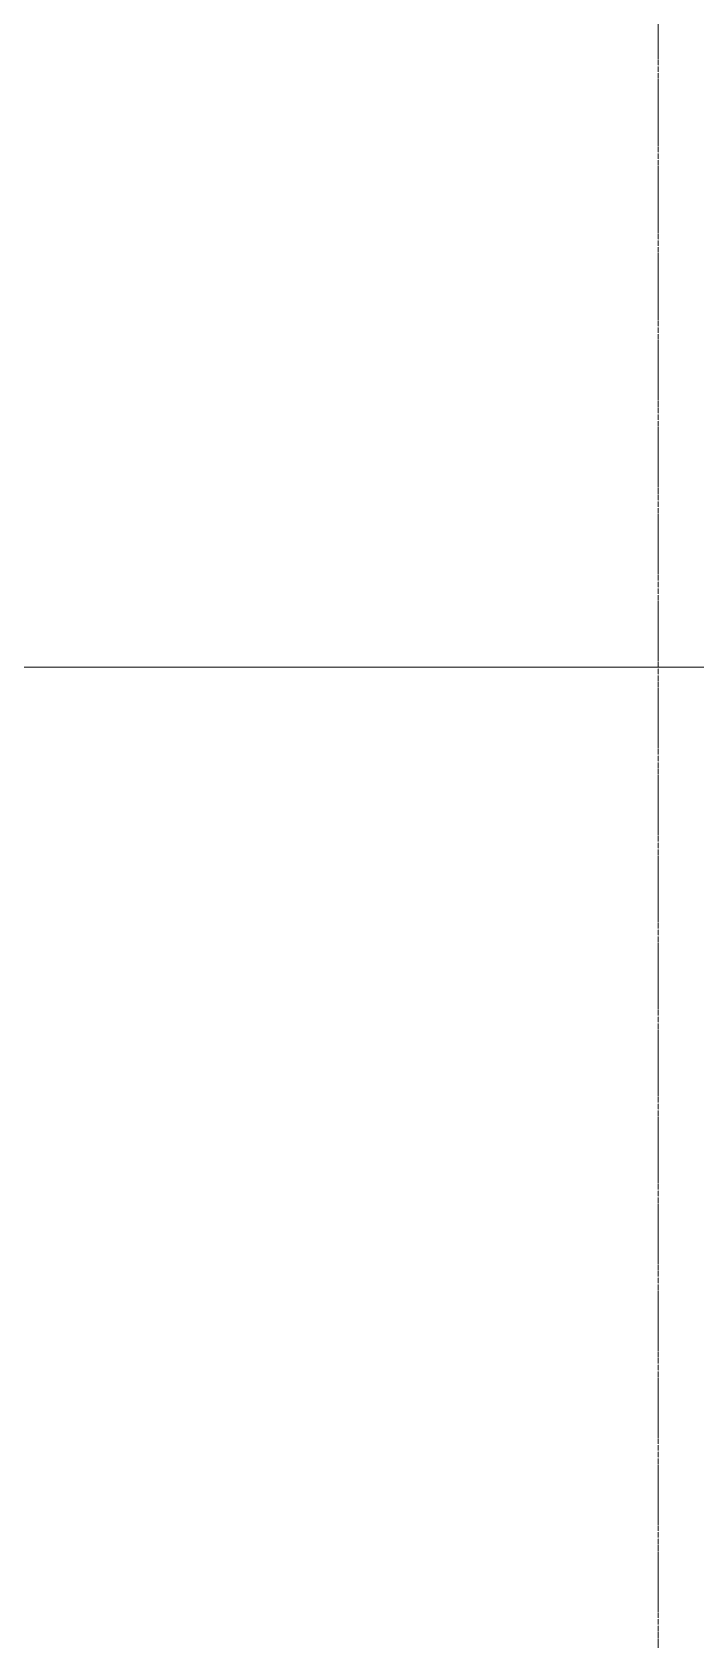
# Model space of a CAD drawing. Header units: millimetres. Extents: x -10163 to 1081624, y -5450 to 230390.
# Drawn here: x 373608 to 375988, y 67102 to 72868 of the extents above; entities that cross this region are included whole.
import ezdxf

# ---------------------------------------------------------------- set-up
doc = ezdxf.new("R2010")
doc.units = ezdxf.units.MM
doc.linetypes.add('Штрих-пунктир', pattern=[24, 20, -1.5, 1, -1.5])
doc.layers.add('0.09', color=40, linetype='Continuous', lineweight=9)
doc.layers.add('Оси 2', color=253, linetype='Continuous')
doc.layers.add('Перекрытия', color=100, linetype='Continuous')

# ---------------------------------------------------------------- blocks, each defined once
blk = doc.blocks.new('типовой')
at = {"lineweight": 9}
blk.add_line((380064.5579550403, 60033.12113246566), (377484.5579550404, 60033.12113246566), dxfattribs=at)
blk.add_line((380064.5579550403, 60033.12113246566), (377484.5579550404, 60033.12113246566), dxfattribs=at)
blk.add_line((380064.5579550403, 60033.12113246566), (377484.5579550404, 60033.12113246566), dxfattribs=at)
at = {"layer": '0.09', "lineweight": 9}
blk.add_line((380064.5579550403, 60033.12113246566), (377484.5579550404, 60033.12113246566), dxfattribs=at)
blk.add_line((380064.5579550403, 60033.12113246566), (377484.5579550404, 60033.12113246566), dxfattribs=at)
blk.add_line((380064.5579550403, 60033.12113246566), (377484.5579550404, 60033.12113246566), dxfattribs=at)
blk.add_line((380064.5579550403, 60033.12113246566), (377484.5579550404, 60033.12113246566), dxfattribs=at)
blk.add_line((380064.5579550403, 60033.12113246566), (377484.5579550404, 60033.12113246566), dxfattribs=at)
blk.add_line((380064.5579550403, 60033.12113246566), (377484.5579550404, 60033.12113246566), dxfattribs=at)

msp = doc.modelspace()

# ---------------------------------------------------------------- linework, layer by layer
at = {"layer": 'Оси 2', "linetype": 'Штрих-пунктир', "lineweight": 9}
msp.add_line((375853.0236098145, 50020.92405207251), (375853.0236098144, 103147.7797943788), dxfattribs=at)

# ---------------------------------------------------------------- block references
at = {"layer": 'Перекрытия'}
msp.add_blockref('типовой', (-3941.534345225838, 10557.0223348444), dxfattribs=at)

doc.saveas('drawing.dxf')
